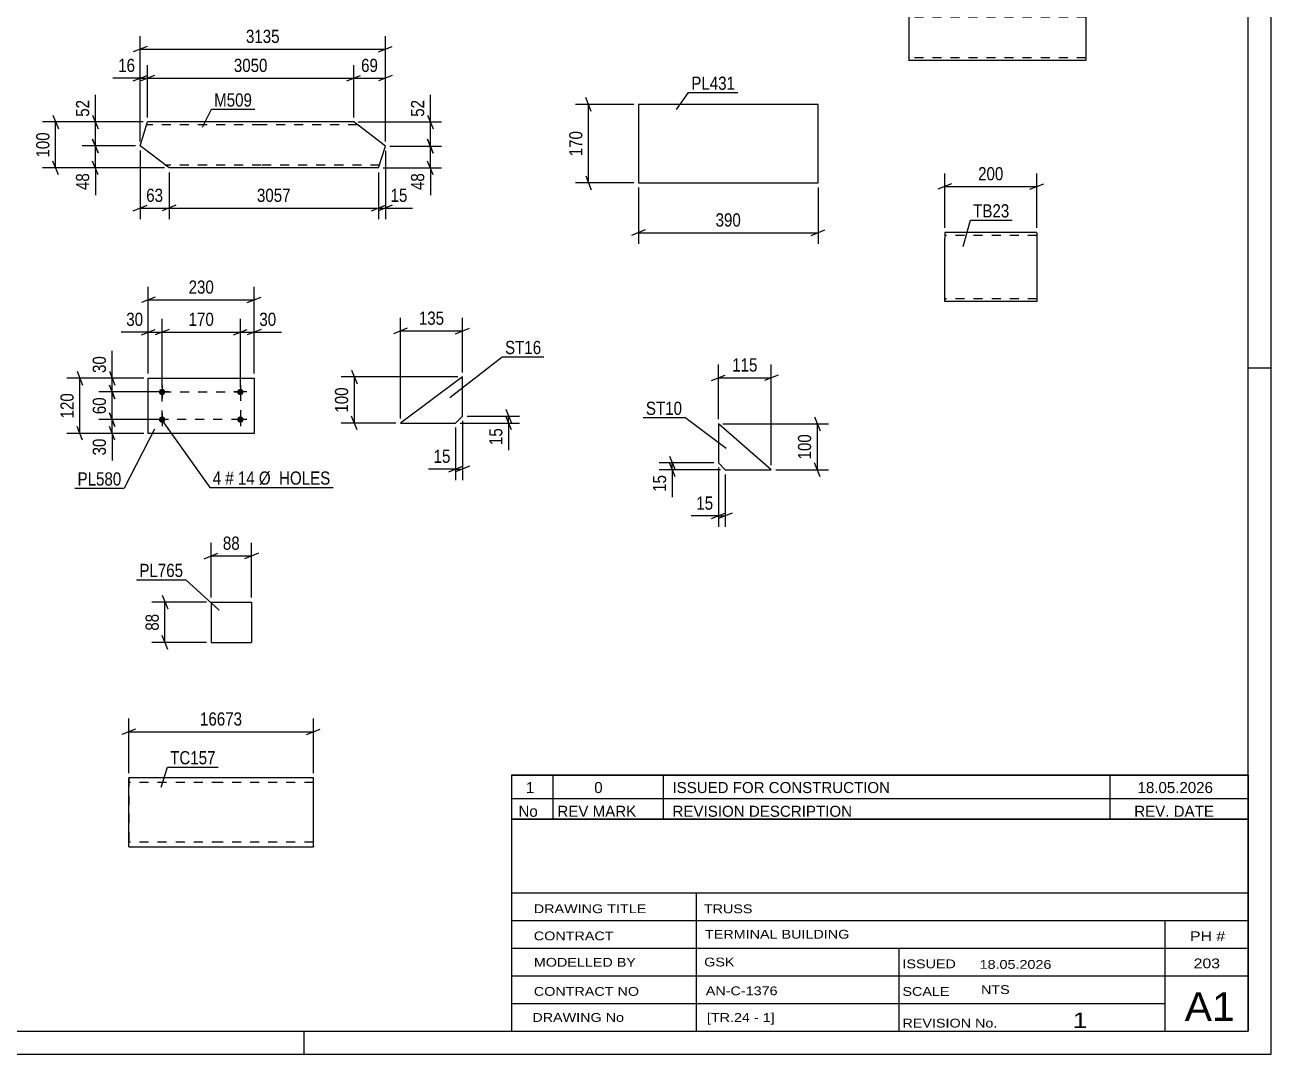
# Model space of a CAD drawing. Header units: millimetres. Extents: x 0 to 594, y 0 to 420.
# Drawn here: x 323.4 to 594, y 0 to 223.5 of the extents above; entities that cross this region are included whole.
import ezdxf

# ---------------------------------------------------------------- set-up
doc = ezdxf.new("R2010")
doc.units = ezdxf.units.MM
doc.linetypes.add('DXK_LINE_DOT2', pattern=[3.9198, 1.9599, -1.9599])
doc.styles.add('Arial Narrow', font='ARIALN.TTF', dxfattribs={"height": 0.2})

# ---------------------------------------------------------------- blocks, each defined once
blk = doc.blocks.new('Unknown-232816080-53569')
at = {"color": 5, "linetype": 'Continuous'}
for p, q in [((594, 0), (594, 420)), ((589, 5), (589, 415)), ((594, 149), (589, 149)), ((5, 5), (589, 5)), ((384, 0), (384, 5)), ((0, 0), (594, 0))]:
    blk.add_line(p, q, dxfattribs=at)
blk = doc.blocks.new('Part-232816080-107461 - 107460')
at = {"color": 2, "linetype": 'Continuous'}
for p, q in [((350.15, 134.82), (350.15, 146.82)), ((350.15, 146.82), (373.15, 146.82)), ((373.15, 146.82), (373.15, 134.82)), ((373.15, 134.82), (350.15, 134.82))]:
    blk.add_line(p, q, dxfattribs=at)
blk = doc.blocks.new('Bolt-232816080-107462 - 107460')
at = {"linetype": 'Continuous'}
for points in [[(353.15, 143.12, -1), (353.15, 144.52, -1)], [(370.15, 143.12, -1), (370.15, 144.52, -1)], [(353.15, 137.12, -1), (353.15, 138.52, -1)], [(370.15, 137.12, -1), (370.15, 138.52, -1)]]:
    blk.add_hatch(color=1, dxfattribs=at).paths.add_polyline_path(points)
at = {"color": 1, "linetype": 'Continuous'}
for p, q in [((354.55, 143.82), (351.75, 143.82)), ((353.15, 145.22), (353.15, 142.42)), ((371.55, 143.82), (368.75, 143.82)), ((370.15, 145.22), (370.15, 142.42)), ((353.15, 139.22), (353.15, 136.42)), ((370.15, 139.22), (370.15, 136.42)), ((354.55, 137.82), (351.75, 137.82)), ((371.55, 137.82), (368.75, 137.82))]:
    blk.add_line(p, q, dxfattribs=at)
blk = doc.blocks.new('Part-232816080-107509 - 107508')
at = {"color": 2, "linetype": 'Continuous'}
for p, q in [((553.76, 225.8), (515.36, 225.8)), ((515.36, 225.8), (515.36, 215.89)), ((553.76, 225.8), (553.76, 215.8)), ((515.36, 215.8), (515.36, 215.89)), ((553.76, 215.8), (515.36, 215.8))]:
    blk.add_line(p, q, dxfattribs=at)
at = {"color": 7, "linetype": 'DXK_LINE_DOT2'}
for p, q in [((553.76, 225.2), (515.36, 225.2)), ((515.36, 216.4), (515.36, 216.45)), ((553.76, 216.4), (515.36, 216.4)), ((553.76, 216.4), (553.76, 216.45))]:
    blk.add_line(p, q, dxfattribs=at)
blk = doc.blocks.new('Part-232816080-67567 - 67566')
at = {"color": 2, "linetype": 'Continuous'}
for p, q in [((345.9, 45.01), (345.9, 60.01)), ((345.9, 60.01), (345.9, 60.01)), ((365.9, 60.01), (345.9, 60.01)), ((386, 60.01), (366, 60.01)), ((386, 45.01), (386, 60.01)), ((345.9, 45.01), (345.9, 45.01)), ((345.9, 45.01), (365.9, 45.01)), ((366, 45.01), (386, 45.01))]:
    blk.add_line(p, q, dxfattribs=at)
at = {"color": 7, "linetype": 'DXK_LINE_DOT2'}
for p, q in [((345.9, 60.01), (345.9, 45.01)), ((365.9, 59.01), (345.9, 59.01)), ((386, 59.01), (366, 59.01)), ((365.9, 46.01), (345.9, 46.01)), ((386, 46.01), (366, 46.01)), ((386, 45.16), (386, 45.01))]:
    blk.add_line(p, q, dxfattribs=at)
blk = doc.blocks.new('Part-232816080-67664 - 67663')
at = {"color": 2, "linetype": 'Continuous'}
for p, q in [((456.59, 206.25), (456.59, 189.25)), ((495.61, 206.25), (456.59, 206.25)), ((495.61, 189.25), (495.61, 206.25)), ((456.59, 189.25), (495.61, 189.25))]:
    blk.add_line(p, q, dxfattribs=at)
blk = doc.blocks.new('Part-232816080-107622 - 107621')
at = {"color": 2, "linetype": 'Continuous'}
for p, q in [((363.77, 98.19), (363.77, 89.39)), ((363.77, 98.19), (372.57, 98.19)), ((372.57, 98.19), (372.57, 89.39)), ((363.77, 89.39), (372.57, 89.39))]:
    blk.add_line(p, q, dxfattribs=at)
blk = doc.blocks.new('Part-232816080-67680 - 67679')
at = {"color": 2, "linetype": 'Continuous'}
for p, q in [((523.11, 178.44), (523.11, 177.24)), ((543.12, 178.44), (523.11, 178.44)), ((523.11, 164.18), (523.11, 177.24)), ((543.12, 178.34), (543.12, 178.44)), ((543.12, 178.34), (543.12, 177.24)), ((543.12, 177.24), (543.12, 163.44)), ((523.11, 163.53), (523.11, 164.18)), ((523.11, 163.44), (523.11, 163.53)), ((543.12, 163.44), (523.11, 163.44))]:
    blk.add_line(p, q, dxfattribs=at)
at = {"color": 7, "linetype": 'DXK_LINE_DOT2'}
for p, q in [((543.12, 177.84), (523.11, 177.84)), ((543.12, 178.08), (543.12, 177.24)), ((523.11, 164.18), (523.11, 163.79)), ((523.11, 164.04), (523.11, 164.08)), ((543.12, 164.04), (523.11, 164.04)), ((523.11, 163.44), (523.11, 163.44)), ((543.12, 164.08), (543.12, 164.18)), ((543.12, 164.04), (543.12, 164.08)), ((543.12, 164.04), (543.12, 164.08))]:
    blk.add_line(p, q, dxfattribs=at)
blk = doc.blocks.new('Part-232816080-67706 - 67705')
at = {"color": 2, "linetype": 'Continuous'}
for p, q in [((418.4, 147.07), (404.9, 137.07)), ((418.4, 138.57), (418.4, 147.07)), ((418.4, 138.57), (416.9, 137.07)), ((404.9, 137.07), (416.9, 137.07))]:
    blk.add_line(p, q, dxfattribs=at)
blk = doc.blocks.new('Part-232816080-67779 - 67778')
at = {"color": 2, "linetype": 'Continuous'}
for p, q in [((473.96, 136.9), (473.96, 128.4)), ((485.46, 126.9), (473.96, 136.9)), ((473.96, 128.4), (475.46, 126.9)), ((475.46, 126.9), (485.46, 126.9))]:
    blk.add_line(p, q, dxfattribs=at)
blk = doc.blocks.new('Part-232816080-71432 - 71431')
at = {"color": 2, "linetype": 'Continuous'}
for p, q in [((348.39, 197.25), (350.01, 202.47)), ((374.66, 202.47), (350.01, 202.47)), ((394.76, 202.47), (374.76, 202.47)), ((401.64, 197.22), (394.76, 202.47)), ((354.66, 192.47), (348.39, 197.25)), ((400.16, 192.47), (401.64, 197.22)), ((374.66, 192.47), (354.66, 192.47)), ((400.16, 192.47), (374.76, 192.47))]:
    blk.add_line(p, q, dxfattribs=at)
at = {"color": 7, "linetype": 'DXK_LINE_DOT2'}
for p, q in [((374.66, 201.87), (349.83, 201.87)), ((395.55, 201.87), (374.76, 201.87)), ((354.66, 192.47), (353.69, 193.21)), ((374.66, 193.07), (353.88, 193.07)), ((400.35, 193.07), (374.76, 193.07))]:
    blk.add_line(p, q, dxfattribs=at)
blk = doc.blocks.new('Rectangle-232816080-108476 - 107460')
at = {"color": 1, "linetype": 'DXK_LINE_DOT2'}
blk.add_lwpolyline([(353.15, 143.82), (370.15, 143.82), (370.15, 137.82), (353.15, 137.82), (353.15, 143.82)], close=True, dxfattribs=at)
blk = doc.blocks.new('StraightDimension-232816080-107752 - 107460')
at = {"color": 7, "linetype": 'Continuous'}
for p, q in [((352.15, 143.82), (339.44, 143.82)), ((341.69, 145.32), (342.89, 142.32)), ((342.29, 137.82), (342.29, 143.82)), ((342.89, 136.32), (341.69, 139.32)), ((352.15, 137.82), (339.44, 137.82))]:
    blk.add_line(p, q, dxfattribs=at)
at = {"color": 0}
blk.add_wipeout([(341.54, 143.24), (337.34, 143.24), (337.34, 138.39), (341.54, 138.39)], dxfattribs=at)
at = {"color": 3, "style": 'Arial Narrow'}
blk.add_text('60', height=2.863, rotation=90.0002, dxfattribs=at).set_placement((340.94, 138.99))
blk = doc.blocks.new('StraightDimension-232816080-107751 - 107460')
at = {"color": 7, "linetype": 'Continuous'}
for p, q in [((349.15, 146.82), (339.44, 146.82)), ((341.69, 148.32), (342.89, 145.32)), ((342.29, 143.82), (342.29, 146.82)), ((352.15, 143.82), (339.44, 143.82)), ((342.89, 142.32), (341.69, 145.32))]:
    blk.add_line(p, q, dxfattribs=at)
at = {"color": 0}
blk.add_wipeout([(341.54, 152.2), (337.34, 152.2), (337.34, 147.34), (341.54, 147.34)], dxfattribs=at)
at = {"color": 7, "linetype": 'Continuous'}
blk.add_line((342.29, 146.82), (342.29, 152.72), dxfattribs=at)
blk.add_line((342.29, 146.82), (342.29, 152.72), dxfattribs=at)
at = {"color": 3, "style": 'Arial Narrow'}
blk.add_text('30', height=2.863, rotation=90.0002, dxfattribs=at).set_placement((340.94, 147.94))
blk = doc.blocks.new('StraightDimension-232816080-107753 - 107460')
at = {"color": 7, "linetype": 'Continuous'}
for p, q in [((341.69, 139.32), (342.89, 136.32)), ((352.15, 137.82), (339.44, 137.82)), ((342.89, 133.32), (341.69, 136.32)), ((342.29, 134.82), (342.29, 137.82)), ((349.15, 134.82), (339.44, 134.82))]:
    blk.add_line(p, q, dxfattribs=at)
at = {"color": 0}
blk.add_wipeout([(341.54, 134.29), (337.34, 134.29), (337.34, 129.43), (341.54, 129.43)], dxfattribs=at)
at = {"color": 7, "linetype": 'Continuous'}
blk.add_line((342.29, 134.82), (342.29, 128.91), dxfattribs=at)
blk.add_line((342.29, 134.82), (342.29, 128.91), dxfattribs=at)
at = {"color": 3, "style": 'Arial Narrow'}
blk.add_text('30', height=2.863, rotation=90.0002, dxfattribs=at).set_placement((340.94, 130.03))
blk = doc.blocks.new('StraightDimension-232816080-107763 - 107460')
at = {"color": 7, "linetype": 'Continuous'}
for p, q in [((349.15, 146.82), (332.44, 146.82)), ((334.69, 148.32), (335.89, 145.32)), ((335.29, 134.82), (335.29, 146.82)), ((335.89, 133.32), (334.69, 136.32)), ((349.15, 134.82), (332.44, 134.82))]:
    blk.add_line(p, q, dxfattribs=at)
at = {"color": 0}
blk.add_wipeout([(334.54, 144.16), (330.34, 144.16), (330.34, 137.47), (334.54, 137.47)], dxfattribs=at)
at = {"color": 3, "style": 'Arial Narrow'}
blk.add_text('120', height=2.863, rotation=90.0002, dxfattribs=at).set_placement((333.94, 138.07))
blk = doc.blocks.new('StraightDimension-232816080-107767 - 107460')
at = {"color": 7, "linetype": 'Continuous'}
for p, q in [((368.65, 156.22), (371.65, 157.42)), ((370.15, 144.82), (370.15, 159.67)), ((374.65, 157.42), (371.65, 156.22)), ((373.15, 147.82), (373.15, 159.67)), ((370.15, 156.82), (373.15, 156.82))]:
    blk.add_line(p, q, dxfattribs=at)
at = {"color": 0}
blk.add_wipeout([(378.53, 157.57), (378.53, 161.77), (373.67, 161.77), (373.67, 157.57)], dxfattribs=at)
at = {"color": 7, "linetype": 'Continuous'}
blk.add_line((373.15, 156.82), (379.06, 156.82), dxfattribs=at)
blk.add_line((373.15, 156.82), (379.06, 156.82), dxfattribs=at)
at = {"color": 3, "style": 'Arial Narrow'}
blk.add_text('30', height=2.863, dxfattribs=at).set_placement((374.27, 158.17))
blk = doc.blocks.new('StraightDimension-232816080-107768 - 107460')
at = {"color": 7, "linetype": 'Continuous'}
for p, q in [((354.65, 157.42), (351.65, 156.22)), ((353.15, 144.82), (353.15, 159.67)), ((368.65, 156.22), (371.65, 157.42)), ((370.15, 144.82), (370.15, 159.67)), ((353.15, 156.82), (370.15, 156.82))]:
    blk.add_line(p, q, dxfattribs=at)
at = {"color": 0}
blk.add_wipeout([(364.99, 157.57), (364.99, 161.77), (358.31, 161.77), (358.31, 157.57)], dxfattribs=at)
at = {"color": 3, "style": 'Arial Narrow'}
blk.add_text('170', height=2.863, dxfattribs=at).set_placement((358.91, 158.17))
blk = doc.blocks.new('StraightDimension-232816080-107769 - 107460')
at = {"color": 7, "linetype": 'Continuous'}
for p, q in [((348.65, 156.22), (351.65, 157.42)), ((350.15, 147.82), (350.15, 159.67)), ((354.65, 157.42), (351.65, 156.22)), ((353.15, 144.82), (353.15, 159.67)), ((350.15, 156.82), (353.15, 156.82))]:
    blk.add_line(p, q, dxfattribs=at)
at = {"color": 0}
blk.add_wipeout([(349.62, 157.57), (349.62, 161.77), (344.77, 161.77), (344.77, 157.57)], dxfattribs=at)
at = {"color": 7, "linetype": 'Continuous'}
blk.add_line((350.15, 156.82), (344.24, 156.82), dxfattribs=at)
blk.add_line((350.15, 156.82), (344.24, 156.82), dxfattribs=at)
at = {"color": 3, "style": 'Arial Narrow'}
blk.add_text('30', height=2.863, dxfattribs=at).set_placement((345.37, 158.17))
blk = doc.blocks.new('StraightDimension-232816080-107779 - 107460')
at = {"color": 7, "linetype": 'Continuous'}
for p, q in [((350.15, 147.82), (350.15, 166.67)), ((373.15, 147.82), (373.15, 166.67)), ((351.65, 164.42), (348.65, 163.22)), ((350.15, 163.82), (373.15, 163.82)), ((371.65, 163.22), (374.65, 164.42))]:
    blk.add_line(p, q, dxfattribs=at)
at = {"color": 0}
blk.add_wipeout([(364.99, 164.57), (364.99, 168.77), (358.31, 168.77), (358.31, 164.57)], dxfattribs=at)
at = {"color": 3, "style": 'Arial Narrow'}
blk.add_text('230', height=2.863, dxfattribs=at).set_placement((358.91, 165.17))
blk = doc.blocks.new('StraightDimension-232816080-68231 - 67566')
at = {"color": 7, "linetype": 'Continuous'}
for p, q in [((347.4, 70.61), (344.4, 69.41)), ((345.9, 61.01), (345.9, 72.86)), ((384.5, 69.41), (387.5, 70.61)), ((386, 61.01), (386, 72.86)), ((345.9, 70.01), (386, 70.01))]:
    blk.add_line(p, q, dxfattribs=at)
at = {"color": 0}
blk.add_wipeout([(371.12, 70.76), (371.12, 74.96), (360.78, 74.96), (360.78, 70.76)], dxfattribs=at)
at = {"color": 3, "style": 'Arial Narrow'}
blk.add_text('16673', height=2.863, dxfattribs=at).set_placement((361.38, 71.36))
blk = doc.blocks.new('StraightDimension-232816080-74555 - 67663')
at = {"color": 7, "linetype": 'Continuous'}
for p, q in [((456.59, 188.25), (456.59, 176.01)), ((495.61, 188.25), (495.61, 176.01)), ((458.09, 179.01), (455.09, 177.81)), ((494.11, 177.81), (497.11, 179.01)), ((456.59, 178.41), (495.61, 178.41))]:
    blk.add_line(p, q, dxfattribs=at)
at = {"color": 0}
blk.add_wipeout([(479.44, 179.16), (479.44, 183.36), (472.76, 183.36), (472.76, 179.16)], dxfattribs=at)
at = {"color": 3, "style": 'Arial Narrow'}
blk.add_text('390', height=2.863, dxfattribs=at).set_placement((473.36, 179.76))
blk = doc.blocks.new('StraightDimension-232816080-74566 - 67663')
at = {"color": 7, "linetype": 'Continuous'}
for p, q in [((455.59, 206.25), (442.92, 206.25)), ((446.37, 204.75), (445.17, 207.75)), ((445.77, 189.25), (445.77, 206.25)), ((445.17, 190.75), (446.37, 187.75)), ((455.59, 189.25), (442.92, 189.25))]:
    blk.add_line(p, q, dxfattribs=at)
at = {"color": 0}
blk.add_wipeout([(445.02, 201.09), (440.82, 201.09), (440.82, 194.41), (445.02, 194.41)], dxfattribs=at)
at = {"color": 3, "style": 'Arial Narrow'}
blk.add_text('170', height=2.863, rotation=90.0002, dxfattribs=at).set_placement((444.42, 195.01))
blk = doc.blocks.new('StraightDimension-232816080-107859 - 107621')
at = {"color": 7, "linetype": 'Continuous'}
for p, q in [((363.77, 99.19), (363.77, 111.04)), ((372.57, 99.19), (372.57, 111.04)), ((362.27, 107.59), (365.27, 108.79)), ((374.07, 108.79), (371.07, 107.59)), ((363.77, 108.19), (372.57, 108.19))]:
    blk.add_line(p, q, dxfattribs=at)
at = {"color": 0}
blk.add_wipeout([(370.6, 108.94), (370.6, 113.14), (365.75, 113.14), (365.75, 108.94)], dxfattribs=at)
at = {"color": 3, "style": 'Arial Narrow'}
blk.add_text('88', height=2.863, dxfattribs=at).set_placement((366.35, 109.54))
blk = doc.blocks.new('StraightDimension-232816080-107855 - 107621')
at = {"color": 7, "linetype": 'Continuous'}
for p, q in [((362.77, 98.19), (350.92, 98.19)), ((353.17, 99.69), (354.37, 96.69)), ((353.77, 89.39), (353.77, 98.19)), ((362.77, 89.39), (350.92, 89.39)), ((354.37, 87.89), (353.17, 90.89))]:
    blk.add_line(p, q, dxfattribs=at)
at = {"color": 0}
blk.add_wipeout([(353.02, 96.22), (348.82, 96.22), (348.82, 91.36), (353.02, 91.36)], dxfattribs=at)
at = {"color": 3, "style": 'Arial Narrow'}
blk.add_text('88', height=2.863, rotation=90.0002, dxfattribs=at).set_placement((352.42, 91.96))
blk = doc.blocks.new('StraightDimension-232816080-68337 - 67679')
at = {"color": 7, "linetype": 'Continuous'}
for p, q in [((523.11, 179.44), (523.11, 191.29)), ((543.12, 179.44), (543.12, 191.29)), ((524.61, 189.04), (521.61, 187.84)), ((523.11, 188.44), (543.12, 188.44)), ((541.62, 187.84), (544.62, 189.04))]:
    blk.add_line(p, q, dxfattribs=at)
at = {"color": 0}
blk.add_wipeout([(536.46, 189.19), (536.46, 193.39), (529.77, 193.39), (529.77, 189.19)], dxfattribs=at)
at = {"color": 3, "style": 'Arial Narrow'}
blk.add_text('200', height=2.863, dxfattribs=at).set_placement((530.37, 189.79))
blk = doc.blocks.new('StraightDimension-232816080-68377 - 67705')
at = {"color": 7, "linetype": 'Continuous'}
for p, q in [((404.9, 138.07), (404.9, 159.92)), ((418.4, 148.07), (418.4, 159.92)), ((406.4, 157.67), (403.4, 156.47)), ((404.9, 157.07), (418.4, 157.07)), ((416.9, 156.47), (419.9, 157.67))]:
    blk.add_line(p, q, dxfattribs=at)
at = {"color": 0}
blk.add_wipeout([(414.99, 157.82), (414.99, 162.02), (408.31, 162.02), (408.31, 157.82)], dxfattribs=at)
at = {"color": 3, "style": 'Arial Narrow'}
blk.add_text('135', height=2.863, dxfattribs=at).set_placement((408.91, 158.42))
blk = doc.blocks.new('StraightDimension-232816080-68369 - 67705')
at = {"color": 7, "linetype": 'Continuous'}
for p, q in [((417.4, 147.07), (392.05, 147.07)), ((394.3, 148.57), (395.5, 145.57)), ((394.9, 137.07), (394.9, 147.07)), ((395.5, 135.57), (394.3, 138.57)), ((403.9, 137.07), (392.05, 137.07))]:
    blk.add_line(p, q, dxfattribs=at)
at = {"color": 0}
blk.add_wipeout([(394.15, 145.41), (389.95, 145.41), (389.95, 138.73), (394.15, 138.73)], dxfattribs=at)
at = {"color": 3, "style": 'Arial Narrow'}
blk.add_text('100', height=2.863, rotation=90.0002, dxfattribs=at).set_placement((393.55, 139.33))
blk = doc.blocks.new('StraightDimension-232816080-68373 - 67705')
at = {"color": 7, "linetype": 'Continuous'}
for p, q in [((416.9, 136.07), (416.9, 124.67)), ((418.4, 137.57), (418.4, 124.67)), ((415.4, 126.47), (418.4, 127.67)), ((419.9, 127.67), (416.9, 126.47)), ((416.9, 127.07), (418.4, 127.07))]:
    blk.add_line(p, q, dxfattribs=at)
at = {"color": 0}
blk.add_wipeout([(416.38, 127.82), (416.38, 132.02), (411.52, 132.02), (411.52, 127.82)], dxfattribs=at)
at = {"color": 7, "linetype": 'Continuous'}
blk.add_line((416.9, 127.07), (410.99, 127.07), dxfattribs=at)
blk.add_line((416.9, 127.07), (410.99, 127.07), dxfattribs=at)
at = {"color": 3, "style": 'Arial Narrow'}
blk.add_text('15', height=2.863, dxfattribs=at).set_placement((412.12, 128.42))
blk = doc.blocks.new('StraightDimension-232816080-68365 - 67705')
at = {"color": 7, "linetype": 'Continuous'}
for p, q in [((419.4, 138.57), (430.8, 138.57)), ((427.8, 140.07), (429, 137.07)), ((429, 135.57), (427.8, 138.57)), ((428.4, 137.07), (428.4, 138.57)), ((417.9, 137.07), (430.8, 137.07))]:
    blk.add_line(p, q, dxfattribs=at)
at = {"color": 0}
blk.add_wipeout([(427.65, 136.54), (423.45, 136.54), (423.45, 131.69), (427.65, 131.69)], dxfattribs=at)
at = {"color": 7, "linetype": 'Continuous'}
blk.add_line((428.4, 137.07), (428.4, 131.16), dxfattribs=at)
blk.add_line((428.4, 137.07), (428.4, 131.16), dxfattribs=at)
at = {"color": 3, "style": 'Arial Narrow'}
blk.add_text('15', height=2.863, rotation=90.0002, dxfattribs=at).set_placement((427.05, 132.29))
blk = doc.blocks.new('StraightDimension-232816080-68445 - 67778')
at = {"color": 7, "linetype": 'Continuous'}
for p, q in [((472.96, 128.4), (461.11, 128.4)), ((463.36, 129.9), (464.56, 126.9)), ((464.56, 125.4), (463.36, 128.4)), ((463.96, 126.9), (463.96, 128.4)), ((474.46, 126.9), (461.11, 126.9))]:
    blk.add_line(p, q, dxfattribs=at)
at = {"color": 0}
blk.add_wipeout([(463.21, 126.37), (459.01, 126.37), (459.01, 121.52), (463.21, 121.52)], dxfattribs=at)
at = {"color": 7, "linetype": 'Continuous'}
blk.add_line((463.96, 126.9), (463.96, 120.99), dxfattribs=at)
blk.add_line((463.96, 126.9), (463.96, 120.99), dxfattribs=at)
at = {"color": 3, "style": 'Arial Narrow'}
blk.add_text('15', height=2.863, rotation=90.0002, dxfattribs=at).set_placement((462.61, 122.12))
blk = doc.blocks.new('StraightDimension-232816080-68437 - 67778')
at = {"color": 7, "linetype": 'Continuous'}
for p, q in [((473.96, 127.4), (473.96, 114.5)), ((475.46, 125.9), (475.46, 114.5)), ((472.46, 116.3), (475.46, 117.5)), ((476.96, 117.5), (473.96, 116.3)), ((473.96, 116.9), (475.46, 116.9))]:
    blk.add_line(p, q, dxfattribs=at)
at = {"color": 0}
blk.add_wipeout([(473.44, 117.65), (473.44, 121.85), (468.58, 121.85), (468.58, 117.65)], dxfattribs=at)
at = {"color": 7, "linetype": 'Continuous'}
blk.add_line((473.96, 116.9), (468.05, 116.9), dxfattribs=at)
blk.add_line((473.96, 116.9), (468.05, 116.9), dxfattribs=at)
at = {"color": 3, "style": 'Arial Narrow'}
blk.add_text('15', height=2.863, dxfattribs=at).set_placement((469.18, 118.25))
blk = doc.blocks.new('StraightDimension-232816080-68449 - 67778')
at = {"color": 7, "linetype": 'Continuous'}
for p, q in [((494.86, 138.4), (496.06, 135.4)), ((474.96, 136.9), (497.86, 136.9)), ((495.46, 126.9), (495.46, 136.9)), ((496.06, 125.4), (494.86, 128.4)), ((486.46, 126.9), (497.86, 126.9))]:
    blk.add_line(p, q, dxfattribs=at)
at = {"color": 0}
blk.add_wipeout([(494.71, 135.24), (490.51, 135.24), (490.51, 128.56), (494.71, 128.56)], dxfattribs=at)
at = {"color": 3, "style": 'Arial Narrow'}
blk.add_text('100', height=2.863, rotation=90.0002, dxfattribs=at).set_placement((494.11, 129.16))
blk = doc.blocks.new('StraightDimension-232816080-68441 - 67778')
at = {"color": 7, "linetype": 'Continuous'}
for p, q in [((473.96, 137.9), (473.96, 149.75)), ((485.46, 127.9), (485.46, 149.75)), ((472.46, 146.3), (475.46, 147.5)), ((473.96, 146.9), (485.46, 146.9)), ((486.96, 147.5), (483.96, 146.3))]:
    blk.add_line(p, q, dxfattribs=at)
at = {"color": 0}
blk.add_wipeout([(483.05, 147.65), (483.05, 151.85), (476.37, 151.85), (476.37, 147.65)], dxfattribs=at)
at = {"color": 3, "style": 'Arial Narrow'}
blk.add_text('115', height=2.863, dxfattribs=at).set_placement((476.97, 148.25))
blk = doc.blocks.new('StraightDimension-232816080-71919 - 71431')
at = {"color": 7, "linetype": 'Continuous'}
for p, q in [((338.06, 203.97), (339.26, 200.97)), ((349.01, 202.47), (335.81, 202.47)), ((338.66, 197.25), (338.66, 202.47)), ((339.26, 195.75), (338.06, 198.75)), ((347.39, 197.25), (335.81, 197.25))]:
    blk.add_line(p, q, dxfattribs=at)
at = {"color": 0}
blk.add_wipeout([(337.91, 207.85), (333.71, 207.85), (333.71, 202.99), (337.91, 202.99)], dxfattribs=at)
at = {"color": 7, "linetype": 'Continuous'}
blk.add_line((338.66, 202.47), (338.66, 208.38), dxfattribs=at)
blk.add_line((338.66, 202.47), (338.66, 208.38), dxfattribs=at)
at = {"color": 3, "style": 'Arial Narrow'}
blk.add_text('52', height=2.863, rotation=90.0002, dxfattribs=at).set_placement((337.31, 203.59))
blk = doc.blocks.new('StraightDimension-232816080-71968 - 71431')
at = {"color": 7, "linetype": 'Continuous'}
for p, q in [((410.82, 203.97), (412.02, 200.97)), ((395.76, 202.47), (413.82, 202.47)), ((411.42, 197.22), (411.42, 202.47)), ((412.02, 195.72), (410.82, 198.72)), ((402.64, 197.22), (413.82, 197.22))]:
    blk.add_line(p, q, dxfattribs=at)
at = {"color": 0}
blk.add_wipeout([(410.67, 207.85), (406.47, 207.85), (406.47, 202.99), (410.67, 202.99)], dxfattribs=at)
at = {"color": 7, "linetype": 'Continuous'}
blk.add_line((411.42, 202.47), (411.42, 208.37), dxfattribs=at)
blk.add_line((411.42, 202.47), (411.42, 208.37), dxfattribs=at)
at = {"color": 3, "style": 'Arial Narrow'}
blk.add_text('52', height=2.863, rotation=90.0002, dxfattribs=at).set_placement((410.07, 203.59))
blk = doc.blocks.new('StraightDimension-232816080-72006 - 71431')
at = {"color": 7, "linetype": 'Continuous'}
for p, q in [((348.39, 198.25), (348.39, 214.82)), ((350.01, 203.47), (350.01, 214.82)), ((346.89, 211.37), (349.89, 212.57)), ((348.39, 211.97), (350.01, 211.97)), ((351.51, 212.57), (348.51, 211.37))]:
    blk.add_line(p, q, dxfattribs=at)
at = {"color": 0}
blk.add_wipeout([(347.86, 212.72), (347.86, 216.92), (343.01, 216.92), (343.01, 212.72)], dxfattribs=at)
at = {"color": 7, "linetype": 'Continuous'}
blk.add_line((348.39, 211.97), (342.48, 211.97), dxfattribs=at)
blk.add_line((348.39, 211.97), (342.48, 211.97), dxfattribs=at)
at = {"color": 3, "style": 'Arial Narrow'}
blk.add_text('16', height=2.863, dxfattribs=at).set_placement((343.61, 213.32))
blk = doc.blocks.new('StraightDimension-232816080-71920 - 71431')
at = {"color": 7, "linetype": 'Continuous'}
for p, q in [((338.06, 198.75), (339.26, 195.75)), ((347.39, 197.25), (335.81, 197.25)), ((338.66, 192.47), (338.66, 197.25)), ((353.66, 192.47), (335.81, 192.47)), ((339.26, 190.97), (338.06, 193.97))]:
    blk.add_line(p, q, dxfattribs=at)
at = {"color": 0}
blk.add_wipeout([(337.91, 191.94), (333.71, 191.94), (333.71, 187.08), (337.91, 187.08)], dxfattribs=at)
at = {"color": 7, "linetype": 'Continuous'}
blk.add_line((338.66, 192.47), (338.66, 186.56), dxfattribs=at)
blk.add_line((338.66, 192.47), (338.66, 186.56), dxfattribs=at)
at = {"color": 3, "style": 'Arial Narrow'}
blk.add_text('48', height=2.863, rotation=90.0002, dxfattribs=at).set_placement((337.31, 187.68))
blk = doc.blocks.new('StraightDimension-232816080-71969 - 71431')
at = {"color": 7, "linetype": 'Continuous'}
for p, q in [((410.82, 198.72), (412.02, 195.72)), ((402.64, 197.22), (413.82, 197.22)), ((411.42, 192.47), (411.42, 197.22)), ((401.16, 192.47), (413.82, 192.47)), ((412.02, 190.97), (410.82, 193.97))]:
    blk.add_line(p, q, dxfattribs=at)
at = {"color": 0}
blk.add_wipeout([(410.67, 191.94), (406.47, 191.94), (406.47, 187.08), (410.67, 187.08)], dxfattribs=at)
at = {"color": 7, "linetype": 'Continuous'}
blk.add_line((411.42, 192.47), (411.42, 186.56), dxfattribs=at)
blk.add_line((411.42, 192.47), (411.42, 186.56), dxfattribs=at)
at = {"color": 3, "style": 'Arial Narrow'}
blk.add_text('48', height=2.863, rotation=90.0002, dxfattribs=at).set_placement((410.07, 187.68))
blk = doc.blocks.new('StraightDimension-232816080-72004 - 71431')
at = {"color": 7, "linetype": 'Continuous'}
for p, q in [((394.76, 203.47), (394.76, 214.82)), ((401.64, 198.22), (401.64, 214.82)), ((393.26, 211.37), (396.26, 212.57)), ((394.76, 211.97), (401.64, 211.97)), ((403.14, 212.57), (400.14, 211.37))]:
    blk.add_line(p, q, dxfattribs=at)
at = {"color": 0}
blk.add_wipeout([(400.63, 212.72), (400.63, 216.92), (395.77, 216.92), (395.77, 212.72)], dxfattribs=at)
at = {"color": 3, "style": 'Arial Narrow'}
blk.add_text('69', height=2.863, dxfattribs=at).set_placement((396.37, 213.32))
blk = doc.blocks.new('StraightDimension-232816080-72005 - 71431')
at = {"color": 7, "linetype": 'Continuous'}
for p, q in [((350.01, 203.47), (350.01, 214.82)), ((394.76, 203.47), (394.76, 214.82)), ((351.51, 212.57), (348.51, 211.37)), ((350.01, 211.97), (394.76, 211.97)), ((393.26, 211.37), (396.26, 212.57))]:
    blk.add_line(p, q, dxfattribs=at)
at = {"color": 0}
blk.add_wipeout([(376.64, 212.72), (376.64, 216.92), (368.13, 216.92), (368.13, 212.72)], dxfattribs=at)
at = {"color": 3, "style": 'Arial Narrow'}
blk.add_text('3050', height=2.863, dxfattribs=at).set_placement((368.73, 213.32))
blk = doc.blocks.new('StraightDimension-232816080-72053 - 71431')
at = {"color": 7, "linetype": 'Continuous'}
for p, q in [((401.64, 196.22), (401.64, 181.36)), ((400.16, 191.47), (400.16, 181.36)), ((398.66, 183.16), (401.66, 184.36)), ((403.14, 184.36), (400.14, 183.16)), ((400.16, 183.76), (401.64, 183.76))]:
    blk.add_line(p, q, dxfattribs=at)
at = {"color": 0}
blk.add_wipeout([(407.02, 184.51), (407.02, 188.71), (402.17, 188.71), (402.17, 184.51)], dxfattribs=at)
at = {"color": 7, "linetype": 'Continuous'}
blk.add_line((401.64, 183.76), (407.55, 183.76), dxfattribs=at)
blk.add_line((401.64, 183.76), (407.55, 183.76), dxfattribs=at)
at = {"color": 3, "style": 'Arial Narrow'}
blk.add_text('15', height=2.863, dxfattribs=at).set_placement((402.77, 185.11))
blk = doc.blocks.new('StraightDimension-232816080-72054 - 71431')
at = {"color": 7, "linetype": 'Continuous'}
for p, q in [((354.66, 191.47), (354.66, 181.36)), ((400.16, 191.47), (400.16, 181.36)), ((356.16, 184.36), (353.16, 183.16)), ((398.66, 183.16), (401.66, 184.36)), ((354.66, 183.76), (400.16, 183.76))]:
    blk.add_line(p, q, dxfattribs=at)
at = {"color": 0}
blk.add_wipeout([(381.67, 184.51), (381.67, 188.71), (373.15, 188.71), (373.15, 184.51)], dxfattribs=at)
at = {"color": 3, "style": 'Arial Narrow'}
blk.add_text('3057', height=2.863, dxfattribs=at).set_placement((373.75, 185.11))
blk = doc.blocks.new('StraightDimension-232816080-72055 - 71431')
at = {"color": 7, "linetype": 'Continuous'}
for p, q in [((348.39, 196.25), (348.39, 181.36)), ((354.66, 191.47), (354.66, 181.36)), ((346.89, 183.16), (349.89, 184.36)), ((356.16, 184.36), (353.16, 183.16)), ((348.39, 183.76), (354.66, 183.76))]:
    blk.add_line(p, q, dxfattribs=at)
at = {"color": 0}
blk.add_wipeout([(353.95, 184.51), (353.95, 188.71), (349.1, 188.71), (349.1, 184.51)], dxfattribs=at)
at = {"color": 3, "style": 'Arial Narrow'}
blk.add_text('63', height=2.863, dxfattribs=at).set_placement((349.7, 185.11))
blk = doc.blocks.new('StraightDimension-232816080-72116 - 71431')
at = {"color": 7, "linetype": 'Continuous'}
for p, q in [((348.39, 198.25), (348.39, 221.13)), ((401.64, 198.22), (401.64, 221.13)), ((349.89, 218.88), (346.89, 217.68)), ((348.39, 218.28), (401.64, 218.28)), ((400.14, 217.68), (403.14, 218.88))]:
    blk.add_line(p, q, dxfattribs=at)
at = {"color": 0}
blk.add_wipeout([(379.27, 219.03), (379.27, 223.23), (370.76, 223.23), (370.76, 219.03)], dxfattribs=at)
at = {"color": 3, "style": 'Arial Narrow'}
blk.add_text('3135', height=2.863, dxfattribs=at).set_placement((371.36, 219.63))
blk = doc.blocks.new('StraightDimension-232816080-76409 - 71431')
at = {"color": 7, "linetype": 'Continuous'}
for p, q in [((329.42, 203.97), (330.62, 200.97)), ((349.01, 202.47), (327.17, 202.47)), ((330.02, 192.47), (330.02, 202.47)), ((353.66, 192.47), (327.17, 192.47)), ((330.62, 190.97), (329.42, 193.97))]:
    blk.add_line(p, q, dxfattribs=at)
at = {"color": 0}
blk.add_wipeout([(329.27, 200.81), (325.07, 200.81), (325.07, 194.13), (329.27, 194.13)], dxfattribs=at)
at = {"color": 3, "style": 'Arial Narrow'}
blk.add_text('100', height=2.863, rotation=90.0002, dxfattribs=at).set_placement((328.67, 194.73))
blk = doc.blocks.new('Unknown-232816080-108514')
at = {"color": 7, "linetype": 'Continuous'}
for p, q in [((429, 51.05), (429, 5)), ((429, 51.05), (589, 51.05)), ((589, 51), (589, 5)), ((429, 35), (589, 35)), ((469.14, 35), (469.14, 5)), ((429, 29), (589, 29)), ((571, 5.05), (571, 29.05)), ((429, 23), (589, 23)), ((513.14, 23), (513.14, 5)), ((429, 17), (589, 17)), ((429, 11), (571, 11)), ((429, 5), (589, 5))]:
    blk.add_line(p, q, dxfattribs=at)
at = {"color": 7, "style": 'Arial Narrow'}
for s, height, width, p in [('DRAWING TITLE', 1.9089, 1.425378, (433.88, 30.61)), ('TRUSS', 1.909, 1.425378, (470.81, 30.59)), ('CONTRACT', 1.909, 1.425378, (433.88, 24.71)), ('TERMINAL BUILDING', 1.9089, 1.425378, (471.06, 25.07)), ('MODELLED BY', 1.9089, 1.425378, (433.88, 18.98)), ('GSK', 1.909, 1.425378, (470.88, 19.04)), ('ISSUED', 1.909, 1.425378, (513.94, 18.64)), ('18.05.2026', 1.909, 1.425378, (530.69, 18.52)), ('CONTRACT NO', 1.9089, 1.425378, (433.88, 12.66)), ('AN-C-1376', 1.909, 1.425378, (471.23, 12.78)), ('SCALE', 1.909, 1.425378, (513.94, 12.65)), ('A1', 6.204, 1.25, (575.24, 7.2)), ('DRAWING No', 1.909, 1.425378, (433.56, 7)), ('[TR.24 - 1]', 1.9089, 1.425378, (471.46, 6.99)), ('1', 3.34, 1.5, (550.91, 5.68)), ('REVISION No.', 1.9089, 1.425378, (513.94, 5.77))]:
    blk.add_text(s, height=height, dxfattribs=dict(at, width=width)).set_placement(p)
at = {"color": 7, "linetype": 'Continuous', "style": 'Arial Narrow'}
for s, height, width, p in [('PH #', 2.1, 1.42538, (576.4, 24.55)), ('203', 2.1, 1.42538, (577.19, 18.65)), ('NTS', 1.909, 1.425378, (531, 13.05))]:
    blk.add_text(s, height=height, dxfattribs=dict(at, width=width)).set_placement(p)
blk = doc.blocks.new('Unknown-232816080-108515')
at = {"color": 7, "linetype": 'Continuous'}
for p, q in [((429, 60.55), (589, 60.55)), ((589, 60.55), (429, 60.55)), ((429, 60.55), (429, 55.55)), ((438, 60.55), (438, 55.55)), ((462, 60.55), (462, 55.55)), ((559, 60.55), (559, 55.55)), ((589, 60.55), (589, 55.55)), ((429, 55.55), (589, 55.55)), ((429, 55.55), (429, 51.05)), ((429, 55.55), (589, 55.55)), ((438, 55.55), (438, 51.05)), ((462, 55.55), (462, 51.05)), ((559, 55.55), (559, 51.05)), ((589, 55.55), (589, 51.05)), ((589, 51.05), (429, 51.05))]:
    blk.add_line(p, q, dxfattribs=at)
at = {"color": 7, "linetype": 'Continuous', "style": 'Arial Narrow'}
for s, height, width, p in [('1', 2.39, 1.196471, (432.16, 56.7)), ('0', 2.39, 1.196471, (447, 56.7)), ('ISSUED FOR CONSTRUCTION', 2.3861, 1.196471, (464, 56.7)), ('18.05.2026', 2.386, 1.196471, (565, 56.7)), ('No', 2.386, 1.2, (430.54, 51.55)), ('REV MARK', 2.386, 1.2, (439, 51.55)), ('REVISION DESCRIPTION', 2.3861, 1.2, (464, 51.55)), ('REV. DATE', 2.386, 1.2, (564.28, 51.55))]:
    blk.add_text(s, height=height, dxfattribs=dict(at, width=width)).set_placement(p)
blk = doc.blocks.new('Mark-232816080-107881 - 107460')
at = {"color": 0}
blk.add_wipeout([(344.29, 123.49), (344.29, 126.49), (334.79, 126.49), (334.79, 123.49)], dxfattribs=at)
blk.add_wipeout([(344.29, 123.49), (344.29, 126.49), (334.79, 126.49), (334.79, 123.49)], dxfattribs=at)
at = {"color": 30, "linetype": 'Continuous'}
for p in [(351.52, 135.73), (334.19, 122.89)]:
    blk.add_line(p, (344.89, 122.89), dxfattribs=at)
at = {"color": 3, "style": 'Arial Narrow'}
blk.add_text('PL580', height=2.863, dxfattribs=at).set_placement((334.79, 123.49))
blk = doc.blocks.new('Mark-232816080-107884 - 107460')
at = {"color": 0}
blk.add_wipeout([(365.98, 123.69), (365.98, 126.69), (364.15, 126.69), (364.15, 123.69)], dxfattribs=at)
blk.add_wipeout([(365.98, 123.69), (365.98, 126.69), (364.15, 126.69), (364.15, 123.69)], dxfattribs=at)
at = {"color": 7, "linetype": 'Continuous'}
blk.add_line((352.95, 137.9), (363.55, 123.09), dxfattribs=at)
at = {"color": 0}
blk.add_wipeout([(368.71, 123.69), (368.71, 126.69), (366.88, 126.69), (366.88, 123.69)], dxfattribs=at)
blk.add_wipeout([(368.71, 123.69), (368.71, 126.69), (366.88, 126.69), (366.88, 123.69)], dxfattribs=at)
at = {"color": 3, "style": 'Arial Narrow'}
blk.add_text('4', height=2.86, dxfattribs=at).set_placement((364.15, 123.69))
at = {"color": 0}
blk.add_wipeout([(373.27, 123.69), (373.27, 126.69), (369.61, 126.69), (369.61, 123.69)], dxfattribs=at)
blk.add_wipeout([(373.27, 123.69), (373.27, 126.69), (369.61, 126.69), (369.61, 123.69)], dxfattribs=at)
at = {"color": 3, "style": 'Arial Narrow'}
blk.add_text('#', height=2.86, dxfattribs=at).set_placement((366.88, 123.69))
at = {"color": 0}
blk.add_wipeout([(389.69, 123.69), (389.69, 126.69), (374.17, 126.69), (374.17, 123.69)], dxfattribs=at)
blk.add_wipeout([(389.69, 123.69), (389.69, 126.69), (374.17, 126.69), (374.17, 123.69)], dxfattribs=at)
at = {"color": 7, "linetype": 'Continuous'}
blk.add_line((363.55, 123.09), (390.29, 123.09), dxfattribs=at)
at = {"color": 3, "style": 'Arial Narrow'}
for s, p in [('14', (369.61, 123.69)), ('Ø  HOLES', (374.17, 123.69))]:
    blk.add_text(s, height=2.863, dxfattribs=at).set_placement(p)
blk = doc.blocks.new('Mark-232816080-68657 - 67566')
at = {"color": 0}
blk.add_wipeout([(364.76, 62.94), (364.76, 65.94), (354.9, 65.94), (354.9, 62.94)], dxfattribs=at)
blk.add_wipeout([(364.76, 62.94), (364.76, 65.94), (354.9, 65.94), (354.9, 62.94)], dxfattribs=at)
at = {"color": 30, "linetype": 'Continuous'}
for p, q in [((352.93, 57.98), (354.3, 62.34)), ((354.3, 62.34), (365.36, 62.34))]:
    blk.add_line(p, q, dxfattribs=at)
at = {"color": 3, "style": 'Arial Narrow'}
blk.add_text('TC157', height=2.863, dxfattribs=at).set_placement((354.9, 62.94))
blk = doc.blocks.new('Mark-232816080-68690 - 67663')
at = {"color": 0}
blk.add_wipeout([(477.58, 209.45), (477.58, 212.45), (468.08, 212.45), (468.08, 209.45)], dxfattribs=at)
blk.add_wipeout([(477.58, 209.45), (477.58, 212.45), (468.08, 212.45), (468.08, 209.45)], dxfattribs=at)
at = {"color": 30, "linetype": 'Continuous'}
for p, q in [((464.88, 205.14), (467.48, 208.85)), ((467.48, 208.85), (478.18, 208.85))]:
    blk.add_line(p, q, dxfattribs=at)
at = {"color": 3, "style": 'Arial Narrow'}
blk.add_text('PL431', height=2.863, dxfattribs=at).set_placement((468.08, 209.45))
blk = doc.blocks.new('Mark-232816080-107918 - 107621')
at = {"color": 0}
blk.add_wipeout([(357.71, 103.63), (357.71, 106.63), (348.21, 106.63), (348.21, 103.63)], dxfattribs=at)
blk.add_wipeout([(357.71, 103.63), (357.71, 106.63), (348.21, 106.63), (348.21, 103.63)], dxfattribs=at)
at = {"color": 30, "linetype": 'Continuous'}
for p in [(347.61, 103.03), (365.56, 96.4)]:
    blk.add_line(p, (358.31, 103.03), dxfattribs=at)
at = {"color": 3, "style": 'Arial Narrow'}
blk.add_text('PL765', height=2.863, dxfattribs=at).set_placement((348.21, 103.63))
blk = doc.blocks.new('Mark-232816080-68696 - 67679')
at = {"color": 0}
blk.add_wipeout([(537.14, 181.73), (537.14, 184.73), (529.29, 184.73), (529.29, 181.73)], dxfattribs=at)
blk.add_wipeout([(537.14, 181.73), (537.14, 184.73), (529.29, 184.73), (529.29, 181.73)], dxfattribs=at)
at = {"color": 30, "linetype": 'Continuous'}
for p, q in [((527.14, 175.41), (528.69, 181.13)), ((528.69, 181.13), (537.74, 181.13))]:
    blk.add_line(p, q, dxfattribs=at)
at = {"color": 3, "style": 'Arial Narrow'}
blk.add_text('TB23', height=2.863, dxfattribs=at).set_placement((529.29, 181.73))
blk = doc.blocks.new('Mark-232816080-68708 - 67705')
at = {"color": 0}
blk.add_wipeout([(435.49, 152.05), (435.49, 155.05), (427.63, 155.05), (427.63, 152.05)], dxfattribs=at)
blk.add_wipeout([(435.49, 152.05), (435.49, 155.05), (427.63, 155.05), (427.63, 152.05)], dxfattribs=at)
at = {"color": 30, "linetype": 'Continuous'}
for p, q in [((415.62, 142.6), (427.03, 151.45)), ((427.03, 151.45), (436.09, 151.45))]:
    blk.add_line(p, q, dxfattribs=at)
at = {"color": 3, "style": 'Arial Narrow'}
blk.add_text('ST16', height=2.863, dxfattribs=at).set_placement((427.63, 152.05))
blk = doc.blocks.new('Mark-232816080-68748 - 67778')
at = {"color": 0}
blk.add_wipeout([(466.07, 138.84), (466.07, 141.84), (458.22, 141.84), (458.22, 138.84)], dxfattribs=at)
blk.add_wipeout([(466.07, 138.84), (466.07, 141.84), (458.22, 141.84), (458.22, 138.84)], dxfattribs=at)
at = {"color": 30, "linetype": 'Continuous'}
for p in [(457.62, 138.24), (475.64, 131.53)]:
    blk.add_line(p, (466.67, 138.24), dxfattribs=at)
at = {"color": 3, "style": 'Arial Narrow'}
blk.add_text('ST10', height=2.863, dxfattribs=at).set_placement((458.22, 138.84))
blk = doc.blocks.new('Mark-232816080-71437 - 71431')
at = {"color": 0}
blk.add_wipeout([(372.67, 205.81), (372.67, 208.81), (364.45, 208.81), (364.45, 205.81)], dxfattribs=at)
blk.add_wipeout([(372.67, 205.81), (372.67, 208.81), (364.45, 208.81), (364.45, 205.81)], dxfattribs=at)
at = {"color": 30, "linetype": 'Continuous'}
for p, q in [((361.94, 201.31), (363.85, 205.21)), ((363.85, 205.21), (373.27, 205.21))]:
    blk.add_line(p, q, dxfattribs=at)
at = {"color": 3, "style": 'Arial Narrow'}
blk.add_text('M509', height=2.863, dxfattribs=at).set_placement((364.45, 205.81))

msp = doc.modelspace()

# ---------------------------------------------------------------- block references
for name in ['Unknown-232816080-53569', 'Part-232816080-107509 - 107508', 'Part-232816080-67664 - 67663', 'Part-232816080-71432 - 71431', 'Part-232816080-67680 - 67679', 'Part-232816080-107461 - 107460', 'Part-232816080-67706 - 67705', 'Bolt-232816080-107462 - 107460', 'Rectangle-232816080-108476 - 107460', 'Part-232816080-67779 - 67778', 'Part-232816080-107622 - 107621', 'Part-232816080-67567 - 67566', 'Unknown-232816080-108515', 'Unknown-232816080-108514']:
    msp.add_blockref(name, (0, 0))

# ---------------------------------------------------------------- next in the draw order: block references
for name in ['Mark-232816080-68690 - 67663', 'StraightDimension-232816080-71919 - 71431', 'StraightDimension-232816080-71968 - 71431', 'StraightDimension-232816080-68337 - 67679', 'StraightDimension-232816080-74555 - 67663', 'StraightDimension-232816080-107767 - 107460', 'StraightDimension-232816080-68377 - 67705', 'StraightDimension-232816080-107752 - 107460', 'StraightDimension-232816080-68445 - 67778', 'StraightDimension-232816080-107859 - 107621', 'StraightDimension-232816080-68231 - 67566']:
    msp.add_blockref(name, (0, 0))

# ---------------------------------------------------------------- next in the draw order: block references
for name in ['StraightDimension-232816080-72006 - 71431', 'StraightDimension-232816080-74566 - 67663', 'StraightDimension-232816080-71969 - 71431', 'Mark-232816080-68696 - 67679', 'StraightDimension-232816080-107751 - 107460', 'StraightDimension-232816080-68369 - 67705', 'StraightDimension-232816080-107753 - 107460', 'StraightDimension-232816080-68437 - 67778', 'StraightDimension-232816080-107855 - 107621', 'Mark-232816080-68657 - 67566']:
    msp.add_blockref(name, (0, 0))

# ---------------------------------------------------------------- next in the draw order: block references
for name in ['StraightDimension-232816080-72004 - 71431', 'StraightDimension-232816080-71920 - 71431', 'StraightDimension-232816080-72053 - 71431', 'StraightDimension-232816080-107768 - 107460', 'Mark-232816080-68708 - 67705', 'StraightDimension-232816080-107763 - 107460', 'StraightDimension-232816080-68449 - 67778', 'Mark-232816080-107884 - 107460', 'StraightDimension-232816080-68373 - 67705', 'Mark-232816080-107918 - 107621']:
    msp.add_blockref(name, (0, 0))

# ---------------------------------------------------------------- next in the draw order: block references
for name in ['StraightDimension-232816080-72005 - 71431', 'StraightDimension-232816080-72054 - 71431', 'StraightDimension-232816080-107769 - 107460', 'StraightDimension-232816080-68441 - 67778', 'StraightDimension-232816080-68365 - 67705', 'Mark-232816080-107881 - 107460']:
    msp.add_blockref(name, (0, 0))

# ---------------------------------------------------------------- next in the draw order: block references
for name in ['StraightDimension-232816080-72116 - 71431', 'StraightDimension-232816080-72055 - 71431', 'StraightDimension-232816080-107779 - 107460', 'Mark-232816080-68748 - 67778']:
    msp.add_blockref(name, (0, 0))

# ---------------------------------------------------------------- next in the draw order: block references
for name in ['Mark-232816080-71437 - 71431', 'StraightDimension-232816080-76409 - 71431']:
    msp.add_blockref(name, (0, 0))

doc.saveas('drawing.dxf')
